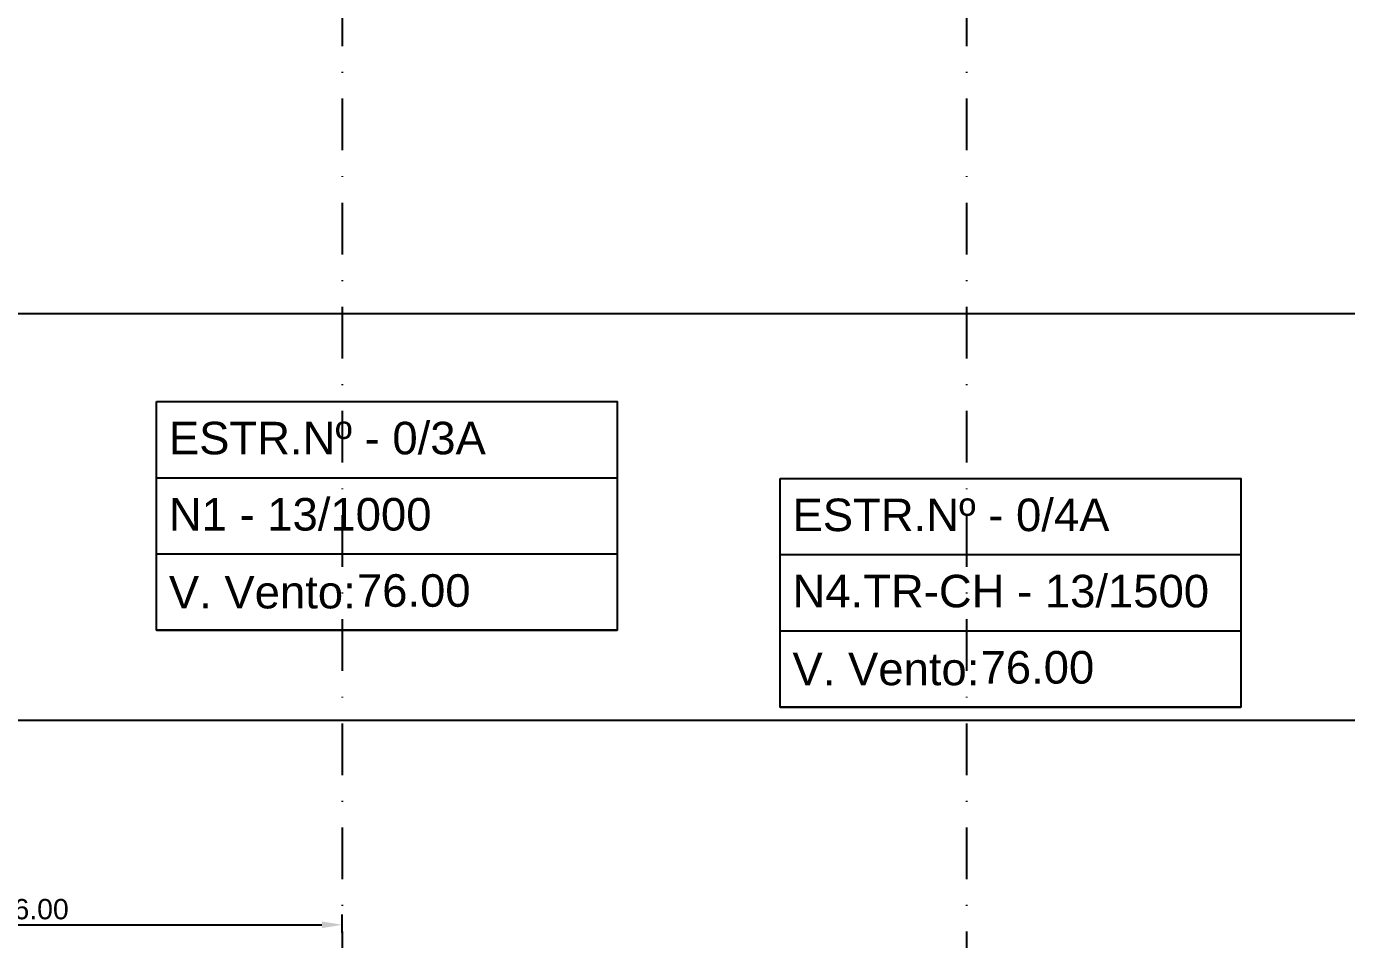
# Model space of a CAD drawing. Header units: metres. Extents: x -121 to 9872, y 3505 to 10721.
# Drawn here: x 163.2 to 325.5, y 9923 to 10035.3 of the extents above; entities that cross this region are included whole.
import ezdxf
from ezdxf.enums import TextEntityAlignment as Align

# ---------------------------------------------------------------- set-up
doc = ezdxf.new("R2010")
doc.units = ezdxf.units.M
doc.header["$PDMODE"] = 2
doc.linetypes.add('DASHDOT', pattern=[25.4, 12.7, -6.35, 0, -6.35])
for name, color, linetype in [('Cabeçalho', 7, 'Continuous'), ('cotas', 7, 'Continuous'), ('Grade', 9, 'Continuous'), ('Ind.Rot', 8, 'DASHDOT')]:
    doc.layers.add(name, color=color, linetype=linetype)
doc.styles.add('Arial', font='arial.ttf')
doc.styles.add('SIMM-PADRÃO_(TXT)', font='arial.ttf', dxfattribs={"height": 2})
doc.styles.get("Standard").update_dxf_attribs({"font": 'arial.ttf'})
doc.dimstyles.new('ISO-25', dxfattribs={"dimtxt": 2.5, "dimasz": 2.5, "dimexe": 1.25, "dimexo": 0.625, "dimtad": 1, "dimzin": 1, "dimtxsty": 'Standard', "dimcen": 2.5, "dimaunit": 1, "dimadec": 3, "dimazin": 3, "dimtfac": 1, "dimtmove": 0, "dimatfit": 3, "dimfxlon": 1, "dimarcsym": 0})

# ---------------------------------------------------------------- blocks, each defined once
blk = doc.blocks.new('Bloco P Sup')
at = {"layer": 'Cabeçalho'}
blk.add_lwpolyline([(-11.66, -3.34), (44.97, -3.34), (44.97, -31.45), (-11.66, -31.45)], close=True, dxfattribs=at)
for points in [[(-11.66, -12.71), (44.97, -12.71)], [(-11.66, -22.08), (44.97, -22.08)], [(-11.66, -31.45), (44.97, -31.45)]]:
    blk.add_lwpolyline(points, dxfattribs=at)
at = {"layer": 'Cabeçalho', "style": 'Arial'}
blk.add_text('V. Vento:', height=4, dxfattribs=at).set_placement((-10.16, -26.77), align=Align.MIDDLE_LEFT)
at = {"layer": 'Cabeçalho', "style": 'SIMM-PADRÃO_(TXT)'}
for tag, p in [('ESTRUTURANUM', (-10.16, -11.03)), ('TIPO_ESFORÇO', (-10.16, -20.4)), ('VÃOVENTO', (12.97, -29.77))]:
    blk.add_attdef(tag, text='', height=4, dxfattribs=at).set_placement(p, align=Align.BOTTOM_LEFT)
blk = doc.blocks.new('*D43')
at = {"layer": 'cotas', "color": 0, "lineweight": -2, "transparency": 16777216}
for p, q in [((126, 9923.84), (126, 9926.09)), ((202, 9923.84), (202, 9926.09)), ((128.5, 9924.84), (199.5, 9924.84))]:
    blk.add_line(p, q, dxfattribs=at)
at = {"layer": 'cotas', "color": 0, "transparency": 16777216}
for points in [[(128.5, 9925.26), (128.5, 9924.43), (126, 9924.84)], [(199.5, 9925.26), (199.5, 9924.43), (202, 9924.84)]]:
    blk.add_solid(points, dxfattribs=at)
at = {"layer": 'Defpoints', "color": 0, "transparency": 16777216}
for p in [(202, 9924.84), (126, 9898.58), (202, 9888.96)]:
    blk.add_point(p, dxfattribs=at)
at = {"layer": 'cotas', "color": 0, "transparency": 16777216, "insert": (164, 9926.75), "char_height": 2.5, "attachment_point": 5}
blk.add_mtext('76.00', dxfattribs=at)

msp = doc.modelspace()

# ---------------------------------------------------------------- linework, layer by layer
at = {"layer": 'Grade'}
for points in [[(0, 10000), (9859.453, 10000)], [(0, 9950), (9859.453, 9950)]]:
    msp.add_lwpolyline(points, dxfattribs=at)
at = {"layer": 'Ind.Rot', "linetype": 'DASHDOT', "ltscale": 0.5}
for points in [[(202, 10500), (202, 8300)], [(278.783, 10500), (278.783, 8300)]]:
    msp.add_lwpolyline(points, dxfattribs=at)

# ---------------------------------------------------------------- block references
at = {"layer": 'Cabeçalho'}
for p, values in [((190.842, 9992.501), {'ESTRUTURANUM': 'ESTR.Nº - 0/3A', 'TIPO_ESFORÇO': 'N1 - 13/1000', 'VÃOVENTO': '76.00'}), ((267.546, 9983.059), {'ESTRUTURANUM': 'ESTR.Nº - 0/4A', 'TIPO_ESFORÇO': 'N4.TR-CH - 13/1500', 'VÃOVENTO': '76.00'})]:
    msp.add_blockref('Bloco P Sup', p, dxfattribs=at).add_auto_attribs(values)

# ---------------------------------------------------------------- dimensions: what is measured, and where the dimension line sits
at = {"layer": 'cotas'}
dim = msp.add_linear_dim(base=(202, 9924.844), p1=(126, 9898.58), p2=(202, 9888.96), dimstyle='ISO-25', dxfattribs=at)
dim.commit()
dim.dimension.update_dxf_attribs({"geometry": '*D43', "text_midpoint": (164, 9926.746)})

doc.saveas('drawing.dxf')
